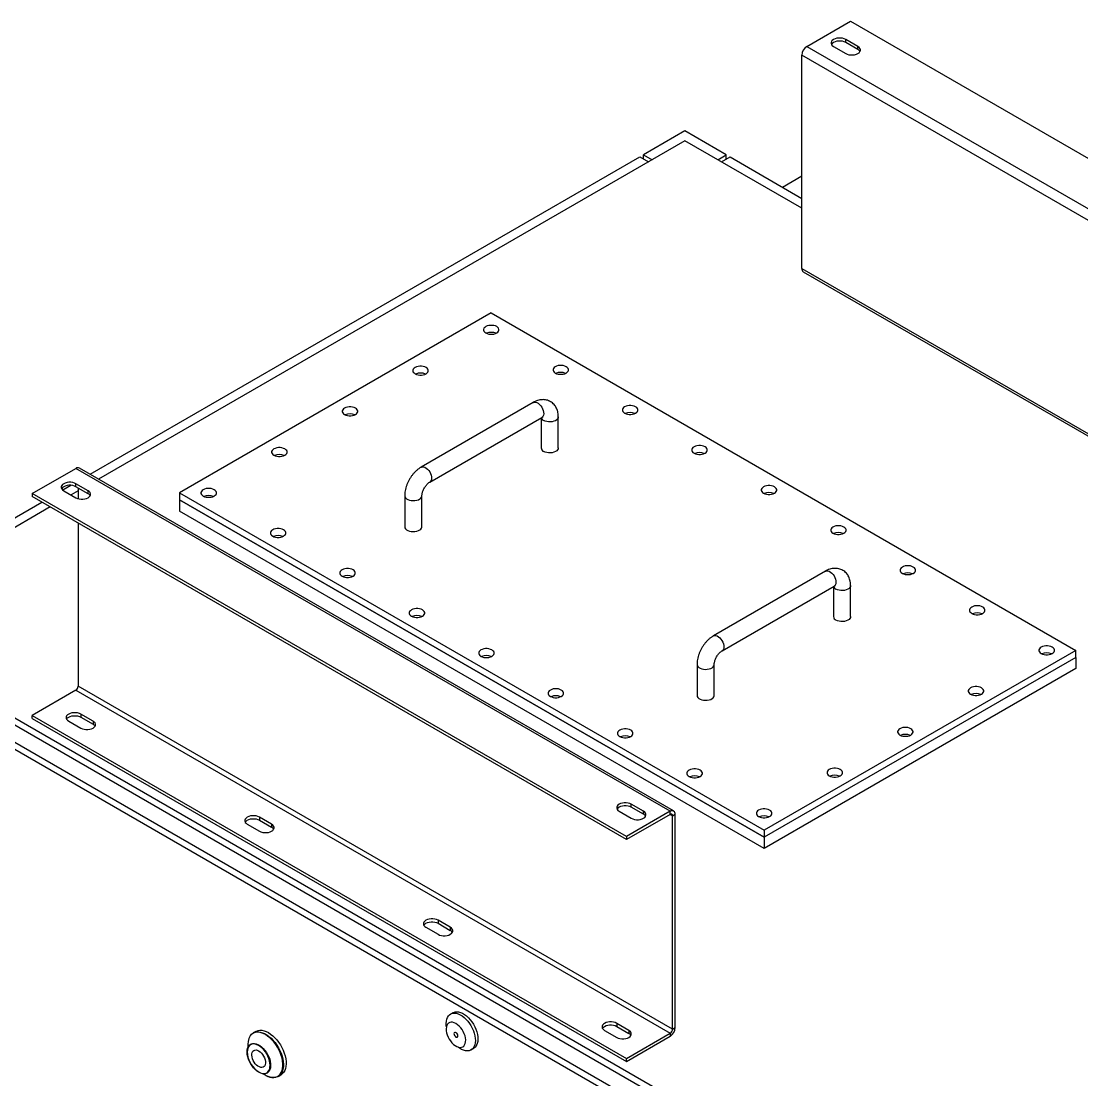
# Model space of a CAD drawing. Header units: inches. Extents: x 0 to 16.5, y 0 to 11.7.
# Drawn here: x 0.944 to 2.147, y 9.684 to 10.884 of the extents above; entities that cross this region are included whole.
import ezdxf

# ---------------------------------------------------------------- set-up
doc = ezdxf.new("R2010")
doc.units = ezdxf.units.IN
doc.header["$MEASUREMENT"] = 0

# ---------------------------------------------------------------- blocks, each defined once
blk = doc.blocks.new('Drawing View43')
at = {"color": 7, "linetype": 'Continuous', "lineweight": 25}
for p, q in [((0.7185, 1.342), (0.768, 1.3706)), ((0.768, 1.3706), (1.442, 0.9815)), ((0.7763, 1.3419), (0.7625, 1.3499)), ((0.7625, 1.3465), (0.7625, 1.3499)), ((0.7185, 1.342), (1.3925, 0.953)), ((0.7487, 1.3419), (0.7625, 1.3339)), ((0.7763, 1.3385), (0.7625, 1.3465)), ((0.7763, 1.3385), (0.7763, 1.3419)), ((1.3867, 0.943), (0.7128, 1.3321)), ((0.7128, 1.0902), (0.7128, 1.3321)), ((0.5802, 1.2462), (0.5332, 1.2191)), ((0.6271, 1.2191), (0.5802, 1.2462)), ((0.5802, 1.235), (-0.0847, 0.8512)), ((0.7128, 1.1585), (0.5802, 1.235)), ((-0.0943, 0.8568), (0.5291, 1.2167)), ((0.5291, 1.2167), (0.5387, 1.2111)), ((0.5332, 1.2191), (0.5429, 1.2135)), ((0.5332, 1.2143), (0.5332, 1.2191)), ((0.6175, 1.2135), (0.6271, 1.2191)), ((0.6216, 1.2111), (0.6313, 1.2167)), ((0.6271, 1.2143), (0.6271, 1.2191)), ((0.6313, 1.2167), (0.7128, 1.1697)), ((0.6907, 1.1824), (0.7128, 1.1952)), ((0.7128, 1.0902), (1.3867, 0.7011)), ((0.7144, 1.0865), (1.3884, 0.6974)), ((0.3606, 1.0397), (0.007, 0.8356)), ((0.3606, 1.0397), (1.0235, 0.657)), ((0.4082, 0.9382), (0.2811, 0.8648)), ((0.2909, 0.8479), (0.418, 0.9212)), ((0.4171, 0.9208), (0.4171, 0.8866)), ((0.4366, 0.8866), (0.4366, 0.9217)), ((-0.1601, 0.8348), (-0.1106, 0.8634)), ((0.5634, 0.4744), (-0.1106, 0.8634)), ((0.5674, 0.4748), (-0.1065, 0.8638)), ((-0.1254, 0.8389), (-0.1162, 0.8442)), ((-0.0965, 0.838), (-0.1104, 0.846)), ((-0.1104, 0.8426), (-0.1104, 0.846)), ((-0.0965, 0.8346), (-0.1104, 0.8426)), ((-0.1601, 0.8348), (-0.1601, 0.8314)), ((0.5139, 0.4458), (-0.1601, 0.8348)), ((0.5139, 0.4423), (-0.1601, 0.8314)), ((-0.1242, 0.838), (-0.1104, 0.8301)), ((-0.1078, 0.8379), (-0.1158, 0.8332)), ((-0.1078, 0.8411), (-0.1078, 0.829)), ((-0.0965, 0.8346), (-0.0965, 0.838)), ((0.007, 0.8356), (0.6699, 0.4529)), ((0.007, 0.8356), (0.007, 0.8276)), ((0.2624, 0.8324), (0.2624, 0.7973)), ((0.282, 0.7973), (0.282, 0.8324)), ((-0.1395, 0.8196), (-0.3672, 0.6881)), ((-0.3562, 0.7056), (-0.1492, 0.8251)), ((0.007, 0.8276), (0.6699, 0.4449)), ((0.6699, 0.4449), (0.007, 0.8276)), ((0.007, 0.8276), (0.007, 0.8149)), ((0.6699, 0.4322), (0.007, 0.8149)), ((-0.1078, 0.8012), (-0.1078, 0.6165)), ((0.7396, 0.7468), (0.6126, 0.6735)), ((0.6223, 0.6565), (0.7494, 0.7299)), ((0.7486, 0.7294), (0.7486, 0.6953)), ((0.7681, 0.6953), (0.7681, 0.7304)), ((1.4641, -0.3691), (-0.3672, 0.6881)), ((1.4641, -0.377), (-0.3672, 0.6801)), ((-0.3714, 0.6634), (1.4351, -0.3794)), ((-0.3714, 0.6554), (1.4351, -0.3874)), ((1.0235, 0.657), (0.6699, 0.4529)), ((1.0235, 0.649), (1.0235, 0.657)), ((0.5939, 0.6411), (0.5939, 0.606)), ((0.6134, 0.606), (0.6134, 0.6411)), ((1.0235, 0.649), (0.6699, 0.4449)), ((1.0235, 0.649), (0.6699, 0.4449)), ((1.0235, 0.649), (1.0235, 0.6363)), ((1.0235, 0.6363), (0.6699, 0.4322)), ((0.5662, 0.2274), (-0.1078, 0.6165)), ((-0.1106, 0.6117), (-0.1601, 0.5831)), ((-0.1106, 0.6117), (0.5634, 0.2226)), ((-0.1601, 0.5831), (0.5139, 0.194)), ((-0.1601, 0.5797), (-0.1601, 0.5831)), ((-0.1601, 0.5797), (0.5139, 0.1906)), ((-0.091, 0.5767), (-0.1048, 0.5847)), ((-0.1048, 0.5847), (-0.1048, 0.5813)), ((-0.1048, 0.5813), (-0.091, 0.5733)), ((-0.1186, 0.5767), (-0.1048, 0.5688)), ((-0.091, 0.5767), (-0.091, 0.5733)), ((0.5332, 0.4745), (0.5194, 0.4825)), ((0.5194, 0.479), (0.5194, 0.4825)), ((0.5056, 0.4745), (0.5194, 0.4665)), ((0.5634, 0.4744), (0.5139, 0.4458)), ((0.5634, 0.4709), (0.5139, 0.4423)), ((0.5332, 0.471), (0.5194, 0.479)), ((0.5332, 0.471), (0.5332, 0.4745)), ((0.5634, 0.4709), (0.5634, 0.4744)), ((0.5634, 0.4709), (0.5662, 0.4693)), ((0.5662, 0.4693), (0.5691, 0.471)), ((0.5662, 0.2274), (0.5662, 0.4693)), ((0.5691, 0.2291), (0.5691, 0.471)), ((0.0839, 0.4598), (0.0977, 0.4518)), ((0.1115, 0.4598), (0.0977, 0.4678)), ((0.0977, 0.4678), (0.0977, 0.4643)), ((0.0977, 0.4643), (0.1115, 0.4564)), ((0.1115, 0.4598), (0.1115, 0.4564)), ((0.5139, 0.4458), (0.5139, 0.4423)), ((0.6699, 0.4529), (0.6699, 0.4449)), ((0.6699, 0.4449), (0.6699, 0.4322)), ((0.3141, 0.3429), (0.3003, 0.3508)), ((0.3003, 0.3508), (0.3003, 0.3474)), ((0.2865, 0.3429), (0.3003, 0.3349)), ((0.3003, 0.3474), (0.3141, 0.3394)), ((0.3141, 0.3429), (0.3141, 0.3394)), ((0.3171, 0.246), (0.3143, 0.2444)), ((0.5166, 0.2259), (0.5028, 0.2339)), ((0.5028, 0.2339), (0.5028, 0.2305)), ((0.5028, 0.2305), (0.5166, 0.2225)), ((0.5662, 0.2274), (0.5691, 0.2291)), ((0.0936, 0.2248), (0.0906, 0.223)), ((0.489, 0.2259), (0.5028, 0.218)), ((0.5139, 0.194), (0.5634, 0.2226)), ((0.5139, 0.1906), (0.5634, 0.2192)), ((0.5166, 0.2259), (0.5166, 0.2225)), ((0.5634, 0.2226), (0.5634, 0.2192)), ((0.3378, 0.2038), (0.3405, 0.2054)), ((0.5139, 0.1906), (0.5139, 0.194)), ((0.102, 0.1767), (0.1044, 0.1752)), ((0.119, 0.1737), (0.1221, 0.1755))]:
    blk.add_line(p, q, dxfattribs=at)
at = {"color": 7, "linetype": 'Continuous', "lineweight": 25, "flags": 128}
for points in [[(0.7625, 1.3499), (0.7608, 1.3507), (0.7588, 1.3512), (0.7567, 1.3515), (0.7545, 1.3515), (0.7523, 1.3512), (0.7504, 1.3507), (0.7487, 1.3499), (0.7473, 1.3489), (0.7464, 1.3478), (0.7459, 1.3465), (0.7459, 1.3453), (0.7464, 1.344), (0.7473, 1.3429), (0.7487, 1.3419)], [(0.7625, 1.3465), (0.7608, 1.3472), (0.7588, 1.3478), (0.7567, 1.3481), (0.7545, 1.3481), (0.7523, 1.3478), (0.7504, 1.3472), (0.7487, 1.3465), (0.7473, 1.3455), (0.7464, 1.3443), (0.7463, 1.3442)], [(0.7625, 1.3339), (0.7642, 1.3332), (0.7662, 1.3326), (0.7683, 1.3323), (0.7705, 1.3323), (0.7726, 1.3326), (0.7746, 1.3332), (0.7763, 1.3339), (0.7777, 1.3349), (0.7786, 1.3361), (0.7791, 1.3373), (0.7791, 1.3386), (0.7786, 1.3398), (0.7777, 1.3409), (0.7763, 1.3419)], [(0.3668, 1.0242), (0.3653, 1.0249), (0.3635, 1.0254), (0.3616, 1.0256), (0.3596, 1.0256), (0.3577, 1.0254), (0.3559, 1.0249), (0.3544, 1.0242), (0.3531, 1.0233), (0.3523, 1.0223), (0.3519, 1.0211), (0.3519, 1.02), (0.3523, 1.0189), (0.3531, 1.0179), (0.3544, 1.017), (0.3559, 1.0163), (0.3577, 1.0158), (0.3596, 1.0155), (0.3616, 1.0155), (0.3635, 1.0158), (0.3653, 1.0163), (0.3668, 1.017), (0.368, 1.0179), (0.3689, 1.0189), (0.3693, 1.02), (0.3693, 1.0211), (0.3689, 1.0223), (0.368, 1.0233), (0.3668, 1.0242)], [(0.2867, 0.9779), (0.2852, 0.9786), (0.2834, 0.9791), (0.2815, 0.9794), (0.2795, 0.9794), (0.2776, 0.9791), (0.2758, 0.9786), (0.2743, 0.9779), (0.273, 0.977), (0.2722, 0.976), (0.2718, 0.9749), (0.2718, 0.9738), (0.2722, 0.9727), (0.273, 0.9716), (0.2743, 0.9707), (0.2758, 0.97), (0.2776, 0.9695), (0.2795, 0.9693), (0.2815, 0.9693), (0.2834, 0.9695), (0.2852, 0.97), (0.2867, 0.9707), (0.2879, 0.9716), (0.2888, 0.9727), (0.2892, 0.9738), (0.2892, 0.9749), (0.2888, 0.976), (0.2879, 0.977), (0.2867, 0.9779)], [(0.4455, 0.9787), (0.444, 0.9794), (0.4422, 0.9799), (0.4403, 0.9802), (0.4383, 0.9802), (0.4364, 0.9799), (0.4346, 0.9794), (0.4331, 0.9787), (0.4319, 0.9778), (0.431, 0.9768), (0.4306, 0.9757), (0.4306, 0.9746), (0.431, 0.9735), (0.4319, 0.9724), (0.4331, 0.9715), (0.4346, 0.9708), (0.4364, 0.9703), (0.4383, 0.9701), (0.4403, 0.9701), (0.4422, 0.9703), (0.444, 0.9708), (0.4455, 0.9715), (0.4467, 0.9724), (0.4476, 0.9735), (0.448, 0.9746), (0.448, 0.9757), (0.4476, 0.9768), (0.4467, 0.9778), (0.4455, 0.9787)], [(0.4082, 0.9382), (0.4083, 0.9382), (0.4095, 0.9386), (0.4109, 0.9385), (0.4123, 0.9381), (0.4138, 0.9372), (0.4153, 0.936), (0.4166, 0.9345), (0.4178, 0.9327), (0.4188, 0.9309), (0.4195, 0.9289), (0.4199, 0.9271), (0.42, 0.9253), (0.4197, 0.9237), (0.4192, 0.9224), (0.4183, 0.9215), (0.418, 0.9212)], [(0.2066, 0.9317), (0.2051, 0.9324), (0.2033, 0.9329), (0.2014, 0.9331), (0.1994, 0.9331), (0.1975, 0.9329), (0.1957, 0.9324), (0.1942, 0.9317), (0.1929, 0.9308), (0.1921, 0.9298), (0.1916, 0.9287), (0.1916, 0.9275), (0.1921, 0.9264), (0.1929, 0.9254), (0.1942, 0.9245), (0.1957, 0.9238), (0.1975, 0.9233), (0.1994, 0.923), (0.2014, 0.923), (0.2033, 0.9233), (0.2051, 0.9238), (0.2066, 0.9245), (0.2078, 0.9254), (0.2087, 0.9264), (0.2091, 0.9275), (0.2091, 0.9287), (0.2087, 0.9298), (0.2078, 0.9308), (0.2066, 0.9317)], [(0.5242, 0.9333), (0.5227, 0.934), (0.5209, 0.9345), (0.519, 0.9347), (0.517, 0.9347), (0.5151, 0.9345), (0.5134, 0.934), (0.5118, 0.9333), (0.5106, 0.9324), (0.5097, 0.9314), (0.5093, 0.9303), (0.5093, 0.9291), (0.5097, 0.928), (0.5106, 0.927), (0.5118, 0.9261), (0.5134, 0.9254), (0.5151, 0.9249), (0.517, 0.9246), (0.519, 0.9246), (0.5209, 0.9249), (0.5227, 0.9254), (0.5242, 0.9261), (0.5255, 0.927), (0.5263, 0.928), (0.5268, 0.9291), (0.5268, 0.9303), (0.5263, 0.9314), (0.5255, 0.9324), (0.5242, 0.9333)], [(0.4366, 0.9217), (0.4365, 0.9207), (0.4358, 0.9195), (0.4348, 0.9184), (0.4334, 0.9175), (0.4317, 0.9168), (0.4297, 0.9163), (0.4277, 0.9161), (0.4256, 0.9161), (0.4235, 0.9164), (0.4216, 0.917), (0.42, 0.9177)], [(0.1265, 0.8854), (0.125, 0.8861), (0.1232, 0.8866), (0.1213, 0.8869), (0.1193, 0.8869), (0.1174, 0.8866), (0.1156, 0.8861), (0.1141, 0.8854), (0.1128, 0.8845), (0.112, 0.8835), (0.1115, 0.8824), (0.1115, 0.8813), (0.112, 0.8802), (0.1128, 0.8792), (0.1141, 0.8783), (0.1156, 0.8776), (0.1174, 0.8771), (0.1193, 0.8768), (0.1213, 0.8768), (0.1232, 0.8771), (0.125, 0.8776), (0.1265, 0.8783), (0.1277, 0.8792), (0.1286, 0.8802), (0.129, 0.8813), (0.129, 0.8824), (0.1286, 0.8835), (0.1277, 0.8845), (0.1265, 0.8854)], [(0.4366, 0.8866), (0.4365, 0.8856), (0.4358, 0.8844), (0.4348, 0.8833), (0.4334, 0.8824), (0.4317, 0.8817), (0.4297, 0.8812), (0.4277, 0.881), (0.4256, 0.881), (0.4235, 0.8813), (0.4216, 0.8819), (0.42, 0.8826)], [(0.603, 0.8878), (0.6014, 0.8885), (0.5997, 0.889), (0.5977, 0.8893), (0.5958, 0.8893), (0.5938, 0.889), (0.5921, 0.8885), (0.5905, 0.8878), (0.5893, 0.8869), (0.5885, 0.8859), (0.588, 0.8848), (0.588, 0.8837), (0.5885, 0.8826), (0.5893, 0.8815), (0.5905, 0.8807), (0.5921, 0.8799), (0.5938, 0.8795), (0.5958, 0.8792), (0.5977, 0.8792), (0.5997, 0.8795), (0.6014, 0.8799), (0.603, 0.8807), (0.6042, 0.8815), (0.605, 0.8826), (0.6055, 0.8837), (0.6055, 0.8848), (0.605, 0.8859), (0.6042, 0.8869), (0.603, 0.8878)], [(0.2811, 0.8648), (0.2813, 0.8649), (0.2824, 0.8652), (0.2838, 0.8652), (0.2853, 0.8647), (0.2868, 0.8638), (0.2882, 0.8626), (0.2896, 0.8611), (0.2908, 0.8594), (0.2917, 0.8575), (0.2924, 0.8556), (0.2928, 0.8537), (0.2929, 0.8519), (0.2927, 0.8504), (0.2921, 0.8491), (0.2913, 0.8481), (0.2909, 0.8479)], [(-0.1104, 0.846), (-0.1121, 0.8468), (-0.114, 0.8473), (-0.1162, 0.8476), (-0.1184, 0.8476), (-0.1205, 0.8473), (-0.1225, 0.8468), (-0.1242, 0.846), (-0.1255, 0.845), (-0.1265, 0.8439), (-0.127, 0.8427), (-0.127, 0.8414), (-0.1265, 0.8402), (-0.1255, 0.839), (-0.1242, 0.838)], [(-0.1104, 0.8426), (-0.1121, 0.8434), (-0.114, 0.8439), (-0.1162, 0.8442), (-0.1184, 0.8442), (-0.1205, 0.8439), (-0.1225, 0.8434), (-0.1242, 0.8426), (-0.1255, 0.8416), (-0.1265, 0.8405), (-0.1266, 0.8403)], [(0.6817, 0.8424), (0.6801, 0.8431), (0.6784, 0.8436), (0.6765, 0.8438), (0.6745, 0.8438), (0.6726, 0.8436), (0.6708, 0.8431), (0.6693, 0.8424), (0.668, 0.8415), (0.6672, 0.8405), (0.6667, 0.8394), (0.6667, 0.8382), (0.6672, 0.8371), (0.668, 0.8361), (0.6693, 0.8352), (0.6708, 0.8345), (0.6726, 0.834), (0.6745, 0.8338), (0.6765, 0.8338), (0.6784, 0.834), (0.6801, 0.8345), (0.6817, 0.8352), (0.6829, 0.8361), (0.6838, 0.8371), (0.6842, 0.8382), (0.6842, 0.8394), (0.6838, 0.8405), (0.6829, 0.8415), (0.6817, 0.8424)], [(-0.1104, 0.8301), (-0.1086, 0.8293), (-0.1067, 0.8287), (-0.1045, 0.8284), (-0.1024, 0.8284), (-0.1002, 0.8287), (-0.0983, 0.8293), (-0.0965, 0.8301), (-0.0952, 0.8311), (-0.0942, 0.8322), (-0.0937, 0.8334), (-0.0937, 0.8347), (-0.0942, 0.8359), (-0.0952, 0.8371), (-0.0965, 0.838)], [(0.0464, 0.8392), (0.0449, 0.8399), (0.0431, 0.8404), (0.0412, 0.8406), (0.0392, 0.8406), (0.0373, 0.8404), (0.0355, 0.8399), (0.034, 0.8392), (0.0327, 0.8383), (0.0319, 0.8373), (0.0314, 0.8362), (0.0314, 0.835), (0.0319, 0.8339), (0.0327, 0.8329), (0.034, 0.832), (0.0355, 0.8313), (0.0373, 0.8308), (0.0392, 0.8306), (0.0412, 0.8306), (0.0431, 0.8308), (0.0449, 0.8313), (0.0464, 0.832), (0.0476, 0.8329), (0.0485, 0.8339), (0.0489, 0.835), (0.0489, 0.8362), (0.0485, 0.8373), (0.0476, 0.8383), (0.0464, 0.8392)], [(0.2624, 0.8324), (0.2624, 0.8323), (0.2627, 0.8311), (0.2635, 0.8299), (0.2646, 0.8289), (0.2661, 0.828), (0.2679, 0.8274), (0.2698, 0.827), (0.2719, 0.8268), (0.274, 0.8269), (0.2761, 0.8272), (0.2779, 0.8278), (0.2795, 0.8287), (0.2807, 0.8296), (0.2815, 0.8308), (0.2819, 0.832), (0.282, 0.8324)], [(0.1251, 0.7938), (0.1236, 0.7945), (0.1218, 0.795), (0.1199, 0.7952), (0.1179, 0.7952), (0.116, 0.795), (0.1142, 0.7945), (0.1127, 0.7938), (0.1115, 0.7929), (0.1106, 0.7918), (0.1102, 0.7907), (0.1102, 0.7896), (0.1106, 0.7885), (0.1115, 0.7875), (0.1127, 0.7866), (0.1142, 0.7859), (0.116, 0.7854), (0.1179, 0.7851), (0.1199, 0.7851), (0.1218, 0.7854), (0.1236, 0.7859), (0.1251, 0.7866), (0.1263, 0.7875), (0.1272, 0.7885), (0.1276, 0.7896), (0.1276, 0.7907), (0.1272, 0.7918), (0.1263, 0.7929), (0.1251, 0.7938)], [(0.2624, 0.7973), (0.2624, 0.7972), (0.2627, 0.796), (0.2635, 0.7948), (0.2646, 0.7938), (0.2661, 0.7929), (0.2679, 0.7923), (0.2698, 0.7919), (0.2719, 0.7917), (0.274, 0.7918), (0.2761, 0.7922), (0.2779, 0.7928), (0.2795, 0.7936), (0.2807, 0.7946), (0.2815, 0.7957), (0.2819, 0.7969), (0.282, 0.7973)], [(0.7604, 0.7969), (0.7589, 0.7976), (0.7571, 0.7981), (0.7552, 0.7984), (0.7532, 0.7984), (0.7513, 0.7981), (0.7495, 0.7976), (0.748, 0.7969), (0.7467, 0.7961), (0.7459, 0.795), (0.7455, 0.7939), (0.7455, 0.7928), (0.7459, 0.7917), (0.7467, 0.7907), (0.748, 0.7898), (0.7495, 0.7891), (0.7513, 0.7886), (0.7532, 0.7883), (0.7552, 0.7883), (0.7571, 0.7886), (0.7589, 0.7891), (0.7604, 0.7898), (0.7616, 0.7907), (0.7625, 0.7917), (0.7629, 0.7928), (0.7629, 0.7939), (0.7625, 0.795), (0.7616, 0.7961), (0.7604, 0.7969)], [(0.2038, 0.7483), (0.2023, 0.749), (0.2005, 0.7495), (0.1986, 0.7498), (0.1966, 0.7498), (0.1947, 0.7495), (0.1929, 0.749), (0.1914, 0.7483), (0.1902, 0.7474), (0.1893, 0.7464), (0.1889, 0.7453), (0.1889, 0.7442), (0.1893, 0.743), (0.1902, 0.742), (0.1914, 0.7411), (0.1929, 0.7404), (0.1947, 0.7399), (0.1966, 0.7397), (0.1986, 0.7397), (0.2005, 0.7399), (0.2023, 0.7404), (0.2038, 0.7411), (0.2051, 0.742), (0.2059, 0.743), (0.2064, 0.7442), (0.2064, 0.7453), (0.2059, 0.7464), (0.2051, 0.7474), (0.2038, 0.7483)], [(0.7396, 0.7468), (0.7398, 0.7469), (0.741, 0.7472), (0.7423, 0.7472), (0.7438, 0.7467), (0.7453, 0.7458), (0.7467, 0.7446), (0.7481, 0.7431), (0.7493, 0.7414), (0.7502, 0.7395), (0.7509, 0.7376), (0.7513, 0.7357), (0.7514, 0.7339), (0.7512, 0.7324), (0.7506, 0.7311), (0.7498, 0.7301), (0.7494, 0.7299)], [(0.8391, 0.7515), (0.8376, 0.7522), (0.8358, 0.7527), (0.8339, 0.7529), (0.8319, 0.7529), (0.83, 0.7527), (0.8282, 0.7522), (0.8267, 0.7515), (0.8255, 0.7506), (0.8246, 0.7496), (0.8242, 0.7485), (0.8242, 0.7473), (0.8246, 0.7462), (0.8255, 0.7452), (0.8267, 0.7443), (0.8282, 0.7436), (0.83, 0.7431), (0.8319, 0.7429), (0.8339, 0.7429), (0.8358, 0.7431), (0.8376, 0.7436), (0.8391, 0.7443), (0.8404, 0.7452), (0.8412, 0.7462), (0.8416, 0.7473), (0.8416, 0.7485), (0.8412, 0.7496), (0.8404, 0.7506), (0.8391, 0.7515)], [(0.7681, 0.7304), (0.7679, 0.7293), (0.7673, 0.7281), (0.7663, 0.7271), (0.7649, 0.7262), (0.7631, 0.7255), (0.7612, 0.725), (0.7591, 0.7248), (0.757, 0.7248), (0.755, 0.7251), (0.7531, 0.7256), (0.7514, 0.7264)], [(0.2826, 0.7029), (0.281, 0.7036), (0.2792, 0.7041), (0.2773, 0.7043), (0.2754, 0.7043), (0.2734, 0.7041), (0.2717, 0.7036), (0.2701, 0.7029), (0.2689, 0.702), (0.268, 0.7009), (0.2676, 0.6998), (0.2676, 0.6987), (0.268, 0.6976), (0.2689, 0.6966), (0.2701, 0.6957), (0.2717, 0.695), (0.2734, 0.6945), (0.2754, 0.6942), (0.2773, 0.6942), (0.2792, 0.6945), (0.281, 0.695), (0.2826, 0.6957), (0.2838, 0.6966), (0.2846, 0.6976), (0.2851, 0.6987), (0.2851, 0.6998), (0.2846, 0.7009), (0.2838, 0.702), (0.2826, 0.7029)], [(0.9178, 0.7061), (0.9163, 0.7068), (0.9145, 0.7073), (0.9126, 0.7075), (0.9106, 0.7075), (0.9087, 0.7073), (0.907, 0.7068), (0.9054, 0.7061), (0.9042, 0.7052), (0.9033, 0.7041), (0.9029, 0.703), (0.9029, 0.7019), (0.9033, 0.7008), (0.9042, 0.6998), (0.9054, 0.6989), (0.907, 0.6982), (0.9087, 0.6977), (0.9106, 0.6974), (0.9126, 0.6974), (0.9145, 0.6977), (0.9163, 0.6982), (0.9178, 0.6989), (0.9191, 0.6998), (0.9199, 0.7008), (0.9204, 0.7019), (0.9204, 0.703), (0.9199, 0.7041), (0.9191, 0.7052), (0.9178, 0.7061)], [(0.7681, 0.6953), (0.7679, 0.6942), (0.7673, 0.6931), (0.7663, 0.692), (0.7649, 0.6911), (0.7631, 0.6904), (0.7612, 0.6899), (0.7591, 0.6897), (0.757, 0.6897), (0.755, 0.69), (0.7531, 0.6905), (0.7514, 0.6913)], [(0.6126, 0.6734), (0.6127, 0.6735), (0.6139, 0.6739), (0.6153, 0.6738), (0.6167, 0.6734), (0.6182, 0.6725), (0.6197, 0.6713), (0.621, 0.6698), (0.6222, 0.668), (0.6232, 0.6662), (0.6239, 0.6642), (0.6243, 0.6624), (0.6244, 0.6606), (0.6241, 0.659), (0.6236, 0.6577), (0.6227, 0.6568), (0.6224, 0.6566)], [(0.9966, 0.6606), (0.995, 0.6613), (0.9933, 0.6618), (0.9913, 0.6621), (0.9894, 0.6621), (0.9875, 0.6618), (0.9857, 0.6613), (0.9841, 0.6606), (0.9829, 0.6597), (0.9821, 0.6587), (0.9816, 0.6576), (0.9816, 0.6565), (0.9821, 0.6553), (0.9829, 0.6543), (0.9841, 0.6534), (0.9857, 0.6527), (0.9875, 0.6522), (0.9894, 0.652), (0.9913, 0.652), (0.9933, 0.6522), (0.995, 0.6527), (0.9966, 0.6534), (0.9978, 0.6543), (0.9987, 0.6553), (0.9991, 0.6565), (0.9991, 0.6576), (0.9987, 0.6587), (0.9978, 0.6597), (0.9966, 0.6606)], [(0.3613, 0.6574), (0.3597, 0.6581), (0.358, 0.6586), (0.356, 0.6589), (0.3541, 0.6589), (0.3522, 0.6586), (0.3504, 0.6581), (0.3488, 0.6574), (0.3476, 0.6565), (0.3468, 0.6555), (0.3463, 0.6544), (0.3463, 0.6533), (0.3468, 0.6522), (0.3476, 0.6511), (0.3488, 0.6502), (0.3504, 0.6495), (0.3522, 0.649), (0.3541, 0.6488), (0.356, 0.6488), (0.358, 0.649), (0.3597, 0.6495), (0.3613, 0.6502), (0.3625, 0.6511), (0.3634, 0.6522), (0.3638, 0.6533), (0.3638, 0.6544), (0.3634, 0.6555), (0.3625, 0.6565), (0.3613, 0.6574)], [(0.5939, 0.6411), (0.5939, 0.6409), (0.5942, 0.6397), (0.5949, 0.6386), (0.596, 0.6375), (0.5975, 0.6367), (0.5993, 0.636), (0.6013, 0.6356), (0.6034, 0.6354), (0.6055, 0.6355), (0.6075, 0.6359), (0.6094, 0.6365), (0.6109, 0.6373), (0.6122, 0.6383), (0.613, 0.6394), (0.6134, 0.6406), (0.6134, 0.641)], [(0.44, 0.612), (0.4385, 0.6127), (0.4367, 0.6132), (0.4348, 0.6134), (0.4328, 0.6134), (0.4309, 0.6132), (0.4291, 0.6127), (0.4276, 0.612), (0.4263, 0.6111), (0.4255, 0.6101), (0.425, 0.609), (0.425, 0.6078), (0.4255, 0.6067), (0.4263, 0.6057), (0.4276, 0.6048), (0.4291, 0.6041), (0.4309, 0.6036), (0.4328, 0.6033), (0.4348, 0.6033), (0.4367, 0.6036), (0.4385, 0.6041), (0.44, 0.6048), (0.4412, 0.6057), (0.4421, 0.6067), (0.4425, 0.6078), (0.4425, 0.609), (0.4421, 0.6101), (0.4412, 0.6111), (0.44, 0.612)], [(0.9165, 0.6144), (0.9149, 0.6151), (0.9132, 0.6156), (0.9112, 0.6158), (0.9093, 0.6158), (0.9073, 0.6156), (0.9056, 0.6151), (0.904, 0.6144), (0.9028, 0.6135), (0.902, 0.6125), (0.9015, 0.6113), (0.9015, 0.6102), (0.902, 0.6091), (0.9028, 0.6081), (0.904, 0.6072), (0.9056, 0.6065), (0.9073, 0.606), (0.9093, 0.6057), (0.9112, 0.6057), (0.9132, 0.606), (0.9149, 0.6065), (0.9165, 0.6072), (0.9177, 0.6081), (0.9185, 0.6091), (0.919, 0.6102), (0.919, 0.6113), (0.9185, 0.6125), (0.9177, 0.6135), (0.9165, 0.6144)], [(0.5939, 0.606), (0.5939, 0.6058), (0.5942, 0.6046), (0.5949, 0.6035), (0.596, 0.6025), (0.5975, 0.6016), (0.5993, 0.6009), (0.6013, 0.6005), (0.6034, 0.6004), (0.6055, 0.6005), (0.6075, 0.6008), (0.6094, 0.6014), (0.6109, 0.6022), (0.6122, 0.6032), (0.613, 0.6043), (0.6134, 0.6055), (0.6134, 0.606)], [(-0.1048, 0.5847), (-0.1065, 0.5855), (-0.1085, 0.586), (-0.1106, 0.5863), (-0.1128, 0.5863), (-0.115, 0.586), (-0.1169, 0.5855), (-0.1186, 0.5847), (-0.12, 0.5837), (-0.121, 0.5826), (-0.1214, 0.5814), (-0.1214, 0.5801), (-0.121, 0.5789), (-0.12, 0.5777), (-0.1186, 0.5767)], [(-0.121, 0.579), (-0.121, 0.5791), (-0.12, 0.5803), (-0.1186, 0.5813), (-0.1169, 0.5821), (-0.115, 0.5826), (-0.1128, 0.5829), (-0.1106, 0.5829), (-0.1085, 0.5826), (-0.1065, 0.5821), (-0.1048, 0.5813)], [(-0.1048, 0.5688), (-0.1031, 0.568), (-0.1012, 0.5674), (-0.099, 0.5671), (-0.0968, 0.5671), (-0.0947, 0.5674), (-0.0927, 0.568), (-0.091, 0.5688), (-0.0897, 0.5697), (-0.0887, 0.5709), (-0.0882, 0.5721), (-0.0882, 0.5734), (-0.0887, 0.5746), (-0.0897, 0.5757), (-0.091, 0.5767)], [(0.5187, 0.5665), (0.5172, 0.5672), (0.5154, 0.5677), (0.5135, 0.568), (0.5115, 0.568), (0.5096, 0.5677), (0.5078, 0.5672), (0.5063, 0.5665), (0.5051, 0.5656), (0.5042, 0.5646), (0.5038, 0.5635), (0.5038, 0.5624), (0.5042, 0.5613), (0.5051, 0.5602), (0.5063, 0.5594), (0.5078, 0.5586), (0.5096, 0.5582), (0.5115, 0.5579), (0.5135, 0.5579), (0.5154, 0.5582), (0.5172, 0.5586), (0.5187, 0.5594), (0.5199, 0.5602), (0.5208, 0.5613), (0.5212, 0.5624), (0.5212, 0.5635), (0.5208, 0.5646), (0.5199, 0.5656), (0.5187, 0.5665)], [(0.8364, 0.5681), (0.8348, 0.5688), (0.8331, 0.5693), (0.8311, 0.5696), (0.8292, 0.5696), (0.8272, 0.5693), (0.8255, 0.5688), (0.8239, 0.5681), (0.8227, 0.5672), (0.8219, 0.5662), (0.8214, 0.5651), (0.8214, 0.564), (0.8219, 0.5629), (0.8227, 0.5618), (0.8239, 0.5609), (0.8255, 0.5602), (0.8272, 0.5597), (0.8292, 0.5595), (0.8311, 0.5595), (0.8331, 0.5597), (0.8348, 0.5602), (0.8364, 0.5609), (0.8376, 0.5618), (0.8384, 0.5629), (0.8389, 0.564), (0.8389, 0.5651), (0.8384, 0.5662), (0.8376, 0.5672), (0.8364, 0.5681)], [(0.5974, 0.5211), (0.5959, 0.5218), (0.5941, 0.5223), (0.5922, 0.5225), (0.5902, 0.5225), (0.5883, 0.5223), (0.5865, 0.5218), (0.585, 0.5211), (0.5838, 0.5202), (0.5829, 0.5192), (0.5825, 0.5181), (0.5825, 0.5169), (0.5829, 0.5158), (0.5838, 0.5148), (0.585, 0.5139), (0.5865, 0.5132), (0.5883, 0.5127), (0.5902, 0.5125), (0.5922, 0.5125), (0.5941, 0.5127), (0.5959, 0.5132), (0.5974, 0.5139), (0.5987, 0.5148), (0.5995, 0.5158), (0.6, 0.5169), (0.6, 0.5181), (0.5995, 0.5192), (0.5987, 0.5202), (0.5974, 0.5211)], [(0.7563, 0.5219), (0.7547, 0.5226), (0.753, 0.5231), (0.751, 0.5233), (0.7491, 0.5233), (0.7471, 0.5231), (0.7454, 0.5226), (0.7438, 0.5219), (0.7426, 0.521), (0.7418, 0.52), (0.7413, 0.5189), (0.7413, 0.5177), (0.7418, 0.5166), (0.7426, 0.5156), (0.7438, 0.5147), (0.7454, 0.514), (0.7471, 0.5135), (0.7491, 0.5133), (0.751, 0.5133), (0.753, 0.5135), (0.7547, 0.514), (0.7563, 0.5147), (0.7575, 0.5156), (0.7583, 0.5166), (0.7588, 0.5177), (0.7588, 0.5189), (0.7583, 0.52), (0.7575, 0.521), (0.7563, 0.5219)], [(0.5194, 0.4825), (0.5177, 0.4832), (0.5157, 0.4838), (0.5136, 0.4841), (0.5114, 0.4841), (0.5093, 0.4838), (0.5073, 0.4832), (0.5056, 0.4825), (0.5042, 0.4815), (0.5033, 0.4803), (0.5028, 0.4791), (0.5028, 0.4778), (0.5033, 0.4766), (0.5042, 0.4755), (0.5056, 0.4745)], [(0.0977, 0.4678), (0.096, 0.4686), (0.094, 0.4691), (0.0919, 0.4694), (0.0897, 0.4694), (0.0876, 0.4691), (0.0856, 0.4686), (0.0839, 0.4678), (0.0825, 0.4668), (0.0816, 0.4656), (0.0811, 0.4644), (0.0811, 0.4632), (0.0816, 0.4619), (0.0825, 0.4608), (0.0839, 0.4598)], [(0.5194, 0.479), (0.5177, 0.4798), (0.5157, 0.4804), (0.5136, 0.4806), (0.5114, 0.4806), (0.5093, 0.4804), (0.5073, 0.4798), (0.5056, 0.479), (0.5042, 0.478), (0.5033, 0.4769), (0.5032, 0.4768)], [(0.5194, 0.4665), (0.5211, 0.4657), (0.5231, 0.4652), (0.5252, 0.4649), (0.5274, 0.4649), (0.5295, 0.4652), (0.5315, 0.4657), (0.5332, 0.4665), (0.5346, 0.4675), (0.5355, 0.4686), (0.536, 0.4699), (0.536, 0.4711), (0.5355, 0.4724), (0.5346, 0.4735), (0.5332, 0.4745)], [(0.6762, 0.4756), (0.6746, 0.4763), (0.6728, 0.4768), (0.6709, 0.4771), (0.669, 0.4771), (0.667, 0.4768), (0.6653, 0.4763), (0.6637, 0.4756), (0.6625, 0.4748), (0.6617, 0.4737), (0.6612, 0.4726), (0.6612, 0.4715), (0.6617, 0.4704), (0.6625, 0.4694), (0.6637, 0.4685), (0.6653, 0.4678), (0.667, 0.4673), (0.669, 0.467), (0.6709, 0.467), (0.6728, 0.4673), (0.6746, 0.4678), (0.6762, 0.4685), (0.6774, 0.4694), (0.6782, 0.4704), (0.6787, 0.4715), (0.6787, 0.4726), (0.6782, 0.4737), (0.6774, 0.4748), (0.6762, 0.4756)], [(0.0815, 0.4621), (0.0816, 0.4622), (0.0825, 0.4634), (0.0839, 0.4643), (0.0856, 0.4651), (0.0876, 0.4657), (0.0897, 0.466), (0.0919, 0.466), (0.094, 0.4657), (0.096, 0.4651), (0.0977, 0.4643)], [(0.0977, 0.4518), (0.0994, 0.451), (0.1014, 0.4505), (0.1035, 0.4502), (0.1057, 0.4502), (0.1079, 0.4505), (0.1098, 0.451), (0.1115, 0.4518), (0.1129, 0.4528), (0.1138, 0.454), (0.1143, 0.4552), (0.1143, 0.4564), (0.1138, 0.4577), (0.1129, 0.4588), (0.1115, 0.4598)], [(0.3003, 0.3508), (0.2986, 0.3516), (0.2966, 0.3522), (0.2945, 0.3525), (0.2923, 0.3525), (0.2901, 0.3522), (0.2882, 0.3516), (0.2865, 0.3508), (0.2851, 0.3499), (0.2842, 0.3487), (0.2837, 0.3475), (0.2837, 0.3462), (0.2842, 0.345), (0.2851, 0.3439), (0.2865, 0.3429)], [(0.2841, 0.3451), (0.2842, 0.3453), (0.2851, 0.3464), (0.2865, 0.3474), (0.2882, 0.3482), (0.2901, 0.3487), (0.2923, 0.349), (0.2945, 0.349), (0.2966, 0.3487), (0.2986, 0.3482), (0.3003, 0.3474)], [(0.3003, 0.3349), (0.302, 0.3341), (0.304, 0.3336), (0.3061, 0.3333), (0.3083, 0.3333), (0.3104, 0.3336), (0.3124, 0.3341), (0.3141, 0.3349), (0.3155, 0.3359), (0.3164, 0.337), (0.3169, 0.3382), (0.3169, 0.3395), (0.3164, 0.3407), (0.3155, 0.3419), (0.3141, 0.3429)], [(0.3098, 0.23), (0.3096, 0.2312), (0.3095, 0.2339), (0.3097, 0.2364), (0.3102, 0.2387), (0.311, 0.2407), (0.312, 0.2424), (0.3133, 0.2437), (0.3149, 0.2447), (0.3167, 0.2453), (0.3186, 0.2455), (0.3207, 0.2453), (0.3229, 0.2447), (0.3252, 0.2437), (0.3274, 0.2424)], [(0.3171, 0.246), (0.3177, 0.2463), (0.3195, 0.2469), (0.3214, 0.2471), (0.3235, 0.2469), (0.3257, 0.2463), (0.3279, 0.2453), (0.3302, 0.244)], [(0.3274, 0.2424), (0.3297, 0.2407), (0.3318, 0.2387), (0.3339, 0.2364), (0.3358, 0.2339), (0.3375, 0.2313), (0.3391, 0.2285), (0.3403, 0.2256), (0.3413, 0.2226), (0.3421, 0.2197), (0.3425, 0.2169), (0.3426, 0.2143), (0.3424, 0.2118), (0.342, 0.2095), (0.3412, 0.2075), (0.3401, 0.2058), (0.3388, 0.2045), (0.3372, 0.2035), (0.3354, 0.2029), (0.3335, 0.2027), (0.3314, 0.2029), (0.3292, 0.2035), (0.327, 0.2044), (0.3247, 0.2058), (0.323, 0.207)], [(0.3302, 0.244), (0.3324, 0.2423), (0.3346, 0.2403), (0.3366, 0.238), (0.3386, 0.2355), (0.3403, 0.2329), (0.3418, 0.23), (0.3431, 0.2272), (0.3441, 0.2242), (0.3448, 0.2213), (0.3453, 0.2185), (0.3454, 0.2158), (0.3452, 0.2134), (0.3447, 0.2111), (0.3439, 0.2091), (0.3429, 0.2074), (0.3415, 0.2061), (0.3405, 0.2054)], [(0.3196, 0.2087), (0.3215, 0.2076), (0.3234, 0.2069), (0.3251, 0.2066), (0.3268, 0.2068), (0.3282, 0.2073), (0.3294, 0.2082), (0.3304, 0.2095), (0.3311, 0.2111), (0.3315, 0.213), (0.3316, 0.2151), (0.3313, 0.2174), (0.3308, 0.2198), (0.3299, 0.2222), (0.3288, 0.2246), (0.3275, 0.2269), (0.3259, 0.229), (0.3242, 0.2308), (0.3224, 0.2324), (0.3205, 0.2337), (0.3186, 0.2346), (0.3168, 0.2351), (0.3151, 0.2351), (0.3136, 0.2348), (0.3122, 0.2341), (0.3111, 0.233), (0.3103, 0.2315), (0.3097, 0.2298), (0.3095, 0.2278), (0.3096, 0.2256), (0.31, 0.2232), (0.3107, 0.2208), (0.3117, 0.2184), (0.3129, 0.2161), (0.3144, 0.2139), (0.316, 0.2119), (0.3178, 0.2101), (0.3196, 0.2087)], [(0.5028, 0.2339), (0.5011, 0.2347), (0.4992, 0.2352), (0.497, 0.2355), (0.4948, 0.2355), (0.4927, 0.2352), (0.4907, 0.2347), (0.489, 0.2339), (0.4877, 0.2329), (0.4867, 0.2318), (0.4862, 0.2306), (0.4862, 0.2293), (0.4867, 0.2281), (0.4877, 0.2269), (0.489, 0.2259)], [(0.4866, 0.2282), (0.4867, 0.2283), (0.4877, 0.2295), (0.489, 0.2305), (0.4907, 0.2313), (0.4927, 0.2318), (0.4948, 0.2321), (0.497, 0.2321), (0.4992, 0.2318), (0.5011, 0.2313), (0.5028, 0.2305)], [(0.1044, 0.1752), (0.1069, 0.1739), (0.1094, 0.173), (0.1117, 0.1725), (0.114, 0.1725), (0.1161, 0.1728), (0.118, 0.1735), (0.1197, 0.1746), (0.1212, 0.1761), (0.1224, 0.178), (0.1233, 0.1801), (0.124, 0.1826), (0.1243, 0.1852), (0.1243, 0.1881), (0.124, 0.1912), (0.1233, 0.1943), (0.1224, 0.1975), (0.1212, 0.2008), (0.1197, 0.2039), (0.118, 0.207), (0.1161, 0.21), (0.114, 0.2128), (0.1117, 0.2153), (0.1094, 0.2176), (0.1069, 0.2195), (0.1044, 0.2211), (0.1019, 0.2224), (0.0995, 0.2233), (0.0971, 0.2238), (0.0948, 0.2238), (0.0927, 0.2235), (0.0908, 0.2228), (0.0891, 0.2217), (0.0876, 0.2202), (0.0872, 0.2197)], [(0.0874, 0.2201), (0.0887, 0.2216), (0.0903, 0.2229), (0.0922, 0.2237), (0.0942, 0.2242), (0.0964, 0.2243), (0.0987, 0.224), (0.1011, 0.2233), (0.1035, 0.2223), (0.106, 0.2208), (0.1085, 0.2191), (0.1109, 0.217), (0.1132, 0.2146), (0.1154, 0.212), (0.1174, 0.2092), (0.1192, 0.2062), (0.1208, 0.2031), (0.1222, 0.1999), (0.1233, 0.1967), (0.1241, 0.1936), (0.1247, 0.1905), (0.1249, 0.1875), (0.1248, 0.1847), (0.1244, 0.1821), (0.1237, 0.1797), (0.1228, 0.1776), (0.1215, 0.1759), (0.1201, 0.1744), (0.1183, 0.1734), (0.1164, 0.1727), (0.1143, 0.1724), (0.112, 0.1725), (0.1097, 0.173), (0.1076, 0.1738)], [(0.0936, 0.2248), (0.0943, 0.2251), (0.0962, 0.2258), (0.0983, 0.2261), (0.1006, 0.226), (0.1029, 0.2255), (0.1054, 0.2246), (0.1079, 0.2234)], [(0.1079, 0.2234), (0.1103, 0.2218), (0.1128, 0.2198), (0.1151, 0.2176), (0.1174, 0.2151), (0.1195, 0.2124), (0.1214, 0.2095), (0.1231, 0.2064), (0.1246, 0.2033), (0.1259, 0.2001), (0.1268, 0.1969), (0.1275, 0.1938), (0.1279, 0.1907), (0.128, 0.1878), (0.1277, 0.1851), (0.1272, 0.1826), (0.1264, 0.1804), (0.1253, 0.1785), (0.1239, 0.1769), (0.1223, 0.1756), (0.1221, 0.1755)], [(0.3204, 0.2184), (0.3212, 0.2181), (0.322, 0.2181), (0.3225, 0.2186), (0.3227, 0.2194), (0.3227, 0.2205), (0.3222, 0.2216), (0.3216, 0.2226), (0.3207, 0.2233), (0.3199, 0.2237), (0.3191, 0.2237), (0.3186, 0.2232), (0.3183, 0.2224), (0.3184, 0.2213), (0.3188, 0.2202), (0.3195, 0.2192), (0.3204, 0.2184)], [(0.5028, 0.218), (0.5045, 0.2172), (0.5065, 0.2166), (0.5086, 0.2163), (0.5108, 0.2163), (0.513, 0.2166), (0.5149, 0.2172), (0.5166, 0.218), (0.518, 0.2189), (0.519, 0.2201), (0.5194, 0.2213), (0.5194, 0.2226), (0.519, 0.2238), (0.518, 0.2249), (0.5166, 0.2259)], [(0.0971, 0.1785), (0.095, 0.1798), (0.093, 0.1815), (0.0911, 0.1835), (0.0894, 0.1857), (0.0878, 0.1881), (0.0864, 0.1907), (0.0853, 0.1933), (0.0845, 0.196), (0.0839, 0.1985), (0.0837, 0.201), (0.0838, 0.2033), (0.0842, 0.2054), (0.0848, 0.2073), (0.0858, 0.2088), (0.0871, 0.2099), (0.0885, 0.2107), (0.0889, 0.2108)], [(0.0968, 0.2088), (0.0948, 0.2097), (0.0928, 0.2103), (0.0909, 0.2105), (0.0892, 0.2103), (0.0876, 0.2097), (0.0863, 0.2086), (0.0852, 0.2072), (0.0845, 0.2055), (0.084, 0.2035), (0.0838, 0.2013), (0.084, 0.1988), (0.084, 0.1984)], [(0.0889, 0.2108), (0.0902, 0.2111), (0.0921, 0.2111), (0.094, 0.2107), (0.096, 0.2099), (0.0981, 0.2087), (0.1001, 0.2072), (0.1021, 0.2053), (0.1039, 0.2032), (0.1056, 0.2009), (0.107, 0.1984), (0.1083, 0.1958), (0.1093, 0.1932), (0.11, 0.1906), (0.1103, 0.188), (0.1104, 0.1856), (0.1102, 0.1834), (0.1096, 0.1814), (0.1088, 0.1797), (0.1077, 0.1784)], [(0.1094, 0.1827), (0.1096, 0.184), (0.1098, 0.1863), (0.1096, 0.1887), (0.1091, 0.1913), (0.1084, 0.1939), (0.1073, 0.1965), (0.106, 0.1991), (0.1044, 0.2015), (0.1027, 0.2037), (0.1008, 0.2057), (0.0988, 0.2074), (0.0968, 0.2087), (0.0968, 0.2088)], [(0.0968, 0.2027), (0.0984, 0.2016), (0.0999, 0.2002), (0.1012, 0.1985), (0.1024, 0.1967), (0.1034, 0.1947), (0.1041, 0.1927), (0.1044, 0.1907), (0.1045, 0.1888), (0.1043, 0.1872), (0.1037, 0.1858), (0.1029, 0.1848), (0.1018, 0.1841), (0.1006, 0.1838), (0.0991, 0.1839), (0.0976, 0.1844), (0.096, 0.1853), (0.0945, 0.1866), (0.093, 0.1881), (0.0918, 0.1899), (0.0907, 0.1918), (0.0899, 0.1938), (0.0893, 0.1958), (0.0891, 0.1978), (0.0892, 0.1995), (0.0896, 0.201), (0.0902, 0.2023), (0.0912, 0.2031), (0.0924, 0.2036), (0.0938, 0.2037), (0.0952, 0.2034), (0.0968, 0.2027)], [(0.0968, 0.1788), (0.0988, 0.1778), (0.1008, 0.1772), (0.1027, 0.177), (0.1044, 0.1772), (0.106, 0.1779), (0.1073, 0.1789), (0.1084, 0.1803), (0.1091, 0.182), (0.1094, 0.1827)], [(0.1077, 0.1784), (0.1077, 0.1784), (0.1063, 0.1774), (0.1047, 0.1768), (0.103, 0.1766), (0.1011, 0.1768), (0.0991, 0.1775), (0.0971, 0.1785)]]:
    blk.add_lwpolyline(points, dxfattribs=at)
at = {"color": 7, "linetype": 'Continuous', "lineweight": 25}
for centre, radius, start, end in [((0.7252, 1.3315), 0.0125, 122.6055, 177.3945), ((0.7736, 1.3332), 0.00591, 30.327, 62.7789), ((0.7167, 1.0897), 0.004, 173.7012, 234.9867), ((0.3606, 1.0039), 0.0138, 66.8051, 113.1949), ((0.2805, 0.9577), 0.0138, 66.8051, 113.1949), ((0.4393, 0.9585), 0.0138, 66.8051, 113.1949), ((0.518, 0.913), 0.0138, 66.8051, 113.1949), ((0.2004, 0.9114), 0.0138, 66.8051, 113.1949), ((0.4224, 0.9226), 0.00548, 199.364, 243.6556), ((0.1203, 0.8652), 0.0138, 66.8051, 113.1949), ((0.4219, 0.8871), 0.00483, 185.1303, 246.1899), ((0.5967, 0.8676), 0.0138, 66.8051, 113.1949), ((-0.1082, 0.8601), 0.00408, 65.6929, 125.6176), ((-0.0992, 0.8294), 0.00591, 30.327, 62.7789), ((0.0402, 0.8189), 0.0138, 66.8051, 113.1949), ((0.6755, 0.8221), 0.0138, 66.8051, 113.1949), ((0.1189, 0.7735), 0.0138, 66.8051, 113.1949), ((0.7542, 0.7767), 0.0138, 66.8051, 113.1949), ((0.1976, 0.728), 0.0138, 66.8051, 113.1949), ((0.8329, 0.7312), 0.0138, 66.8051, 113.1949), ((0.7539, 0.7313), 0.00548, 199.364, 243.6556), ((0.9116, 0.6858), 0.0138, 66.8051, 113.1949), ((0.2763, 0.6826), 0.0138, 66.8051, 113.1949), ((0.7534, 0.6957), 0.00483, 185.1303, 246.1899), ((0.3551, 0.6372), 0.0138, 66.8051, 113.1949), ((0.9904, 0.6403), 0.0138, 66.8051, 113.1949), ((-0.1138, 0.6167), 0.006, 302.6055, 357.3945), ((0.4338, 0.5917), 0.0138, 66.8051, 113.1949), ((0.9103, 0.5941), 0.0138, 66.8051, 113.1949), ((-0.0937, 0.568), 0.00591, 30.327, 62.7789), ((0.5125, 0.5463), 0.0138, 66.8051, 113.1949), ((0.8302, 0.5479), 0.0138, 66.8051, 113.1949), ((0.5912, 0.5008), 0.0138, 66.8051, 113.1949), ((0.75, 0.5016), 0.0138, 66.8051, 113.1949), ((0.5305, 0.4658), 0.00591, 30.327, 62.7789), ((0.5656, 0.4716), 0.00354, 350.786, 129.2033), ((0.5645, 0.4696), 0.00171, 350.786, 129.2033), ((0.6699, 0.4554), 0.0138, 66.8051, 113.1949), ((0.1088, 0.4511), 0.00591, 30.327, 62.7789), ((0.3114, 0.3342), 0.00591, 30.327, 62.7789), ((0.5567, 0.2297), 0.0125, 302.6055, 357.3945), ((0.1036, 0.2097), 0.0192, 148.7364, 188.5544), ((0.5139, 0.2172), 0.00591, 30.327, 62.7789), ((0.5602, 0.2277), 0.006, 302.6055, 357.3945), ((0.1123, 0.2028), 0.0286, 188.8808, 237.2085)]:
    blk.add_arc(centre, radius, start, end, dxfattribs=at)
for points, knots in [([(0.4366, 0.9217), (0.4366, 0.9223), (0.4366, 0.924), (0.4363, 0.9265), (0.4356, 0.9293), (0.4346, 0.9317), (0.4333, 0.9339), (0.4318, 0.9359), (0.4299, 0.9377), (0.4278, 0.9391), (0.4255, 0.9402), (0.4231, 0.941), (0.4207, 0.9413), (0.4181, 0.9414), (0.4156, 0.941), (0.413, 0.9404), (0.4105, 0.9394), (0.4089, 0.9385), (0.4082, 0.9382)], [0, 0, 0, 0, 0.0428539, 0.1182706, 0.1844245, 0.2482534, 0.3100067, 0.3701649, 0.4352226, 0.4984182, 0.5602774, 0.6214359, 0.6825452, 0.7443741, 0.8076589, 0.8730262, 0.9408406, 1, 1, 1, 1]), ([(0.418, 0.9212), (0.4181, 0.9213), (0.4185, 0.9216), (0.4191, 0.9218), (0.4193, 0.9218), (0.4193, 0.9218), (0.4193, 0.9218)], [0, 0, 0, 0, 0.189577, 0.538711, 0.893883, 1, 1, 1, 1]), ([(0.2811, 0.8648), (0.2806, 0.8645), (0.2792, 0.8636), (0.277, 0.862), (0.2746, 0.8598), (0.2723, 0.8574), (0.2702, 0.8548), (0.2684, 0.852), (0.2667, 0.849), (0.2653, 0.846), (0.2641, 0.8428), (0.2632, 0.8396), (0.2627, 0.8364), (0.2624, 0.834), (0.2624, 0.8327), (0.2624, 0.8324)], [0, 0, 0, 0, 0.048988, 0.133538, 0.218093, 0.302464, 0.386481, 0.470231, 0.553928, 0.637835, 0.72217, 0.807238, 0.893307, 0.974576, 1, 1, 1, 1]), ([(0.282, 0.8324), (0.282, 0.8326), (0.282, 0.8332), (0.2821, 0.8343), (0.2824, 0.8359), (0.283, 0.8376), (0.2837, 0.8394), (0.2847, 0.8412), (0.2858, 0.8429), (0.287, 0.8445), (0.2882, 0.8458), (0.2894, 0.8469), (0.2903, 0.8475), (0.2908, 0.8478), (0.2909, 0.8479)], [0, 0, 0, 0, 0.046528, 0.132659, 0.220917, 0.311775, 0.404758, 0.499166, 0.594203, 0.688923, 0.782421, 0.874058, 0.963475, 1, 1, 1, 1]), ([(0.7681, 0.7304), (0.7681, 0.731), (0.7681, 0.7326), (0.7677, 0.7352), (0.767, 0.7379), (0.766, 0.7403), (0.7648, 0.7425), (0.7633, 0.7445), (0.7614, 0.7463), (0.7593, 0.7478), (0.757, 0.7489), (0.7546, 0.7496), (0.7521, 0.75), (0.7496, 0.75), (0.747, 0.7497), (0.7444, 0.749), (0.7419, 0.7481), (0.7404, 0.7472), (0.7396, 0.7468)], [0, 0, 0, 0, 0.042854, 0.118271, 0.184424, 0.248253, 0.310007, 0.370165, 0.435223, 0.498418, 0.560277, 0.621436, 0.682545, 0.744374, 0.807659, 0.873026, 0.940841, 1, 1, 1, 1]), ([(0.7494, 0.7299), (0.7496, 0.73), (0.75, 0.7302), (0.7505, 0.7304), (0.7508, 0.7305), (0.7507, 0.7305), (0.7507, 0.7305)], [0, 0, 0, 0, 0.189577, 0.538711, 0.893883, 1, 1, 1, 1]), ([(0.6126, 0.6735), (0.6121, 0.6731), (0.6107, 0.6723), (0.6085, 0.6707), (0.606, 0.6685), (0.6038, 0.6661), (0.6017, 0.6634), (0.5998, 0.6606), (0.5982, 0.6577), (0.5967, 0.6546), (0.5956, 0.6515), (0.5947, 0.6483), (0.5941, 0.6451), (0.5939, 0.6427), (0.5939, 0.6414), (0.5939, 0.6411)], [0, 0, 0, 0, 0.048988, 0.133538, 0.218093, 0.302464, 0.386481, 0.470231, 0.553928, 0.637835, 0.72217, 0.807238, 0.893307, 0.974576, 1, 1, 1, 1]), ([(0.6134, 0.6411), (0.6134, 0.6413), (0.6134, 0.6418), (0.6136, 0.643), (0.6139, 0.6445), (0.6144, 0.6462), (0.6152, 0.648), (0.6161, 0.6498), (0.6172, 0.6515), (0.6184, 0.6531), (0.6197, 0.6545), (0.6209, 0.6555), (0.6218, 0.6562), (0.6222, 0.6565), (0.6223, 0.6565)], [0, 0, 0, 0, 0.046528, 0.132659, 0.220917, 0.311775, 0.404758, 0.499166, 0.594203, 0.688923, 0.782421, 0.874058, 0.963475, 1, 1, 1, 1]), ([(0.0852, 0.2081), (0.0852, 0.2081), (0.0852, 0.2082), (0.0852, 0.2079), (0.0851, 0.2076), (0.0849, 0.2074), (0.0849, 0.2074)], [0, 0, 0, 0, 0.011812, 0.488844, 0.99374, 1, 1, 1, 1]), ([(0.1026, 0.1766), (0.1026, 0.1766), (0.103, 0.1766), (0.1033, 0.1766), (0.1034, 0.1766), (0.1034, 0.1766)], [0, 0, 0, 0, 0.041695, 0.564822, 1, 1, 1, 1]), ([(0.1045, 0.1751), (0.1049, 0.1749), (0.1058, 0.1743), (0.1068, 0.174), (0.1073, 0.1738)], [0, 0, 0, 0, 0.445299, 1, 1, 1, 1])]:
    blk.add_open_spline(points, degree=3, knots=knots, dxfattribs=at)

msp = doc.modelspace()

# ---------------------------------------------------------------- block references
at = {"color": 7, "linetype": 'Continuous', "lineweight": 25}
msp.add_blockref('Drawing View43', (1.11665, 9.51372), dxfattribs=at)

doc.saveas('drawing.dxf')
